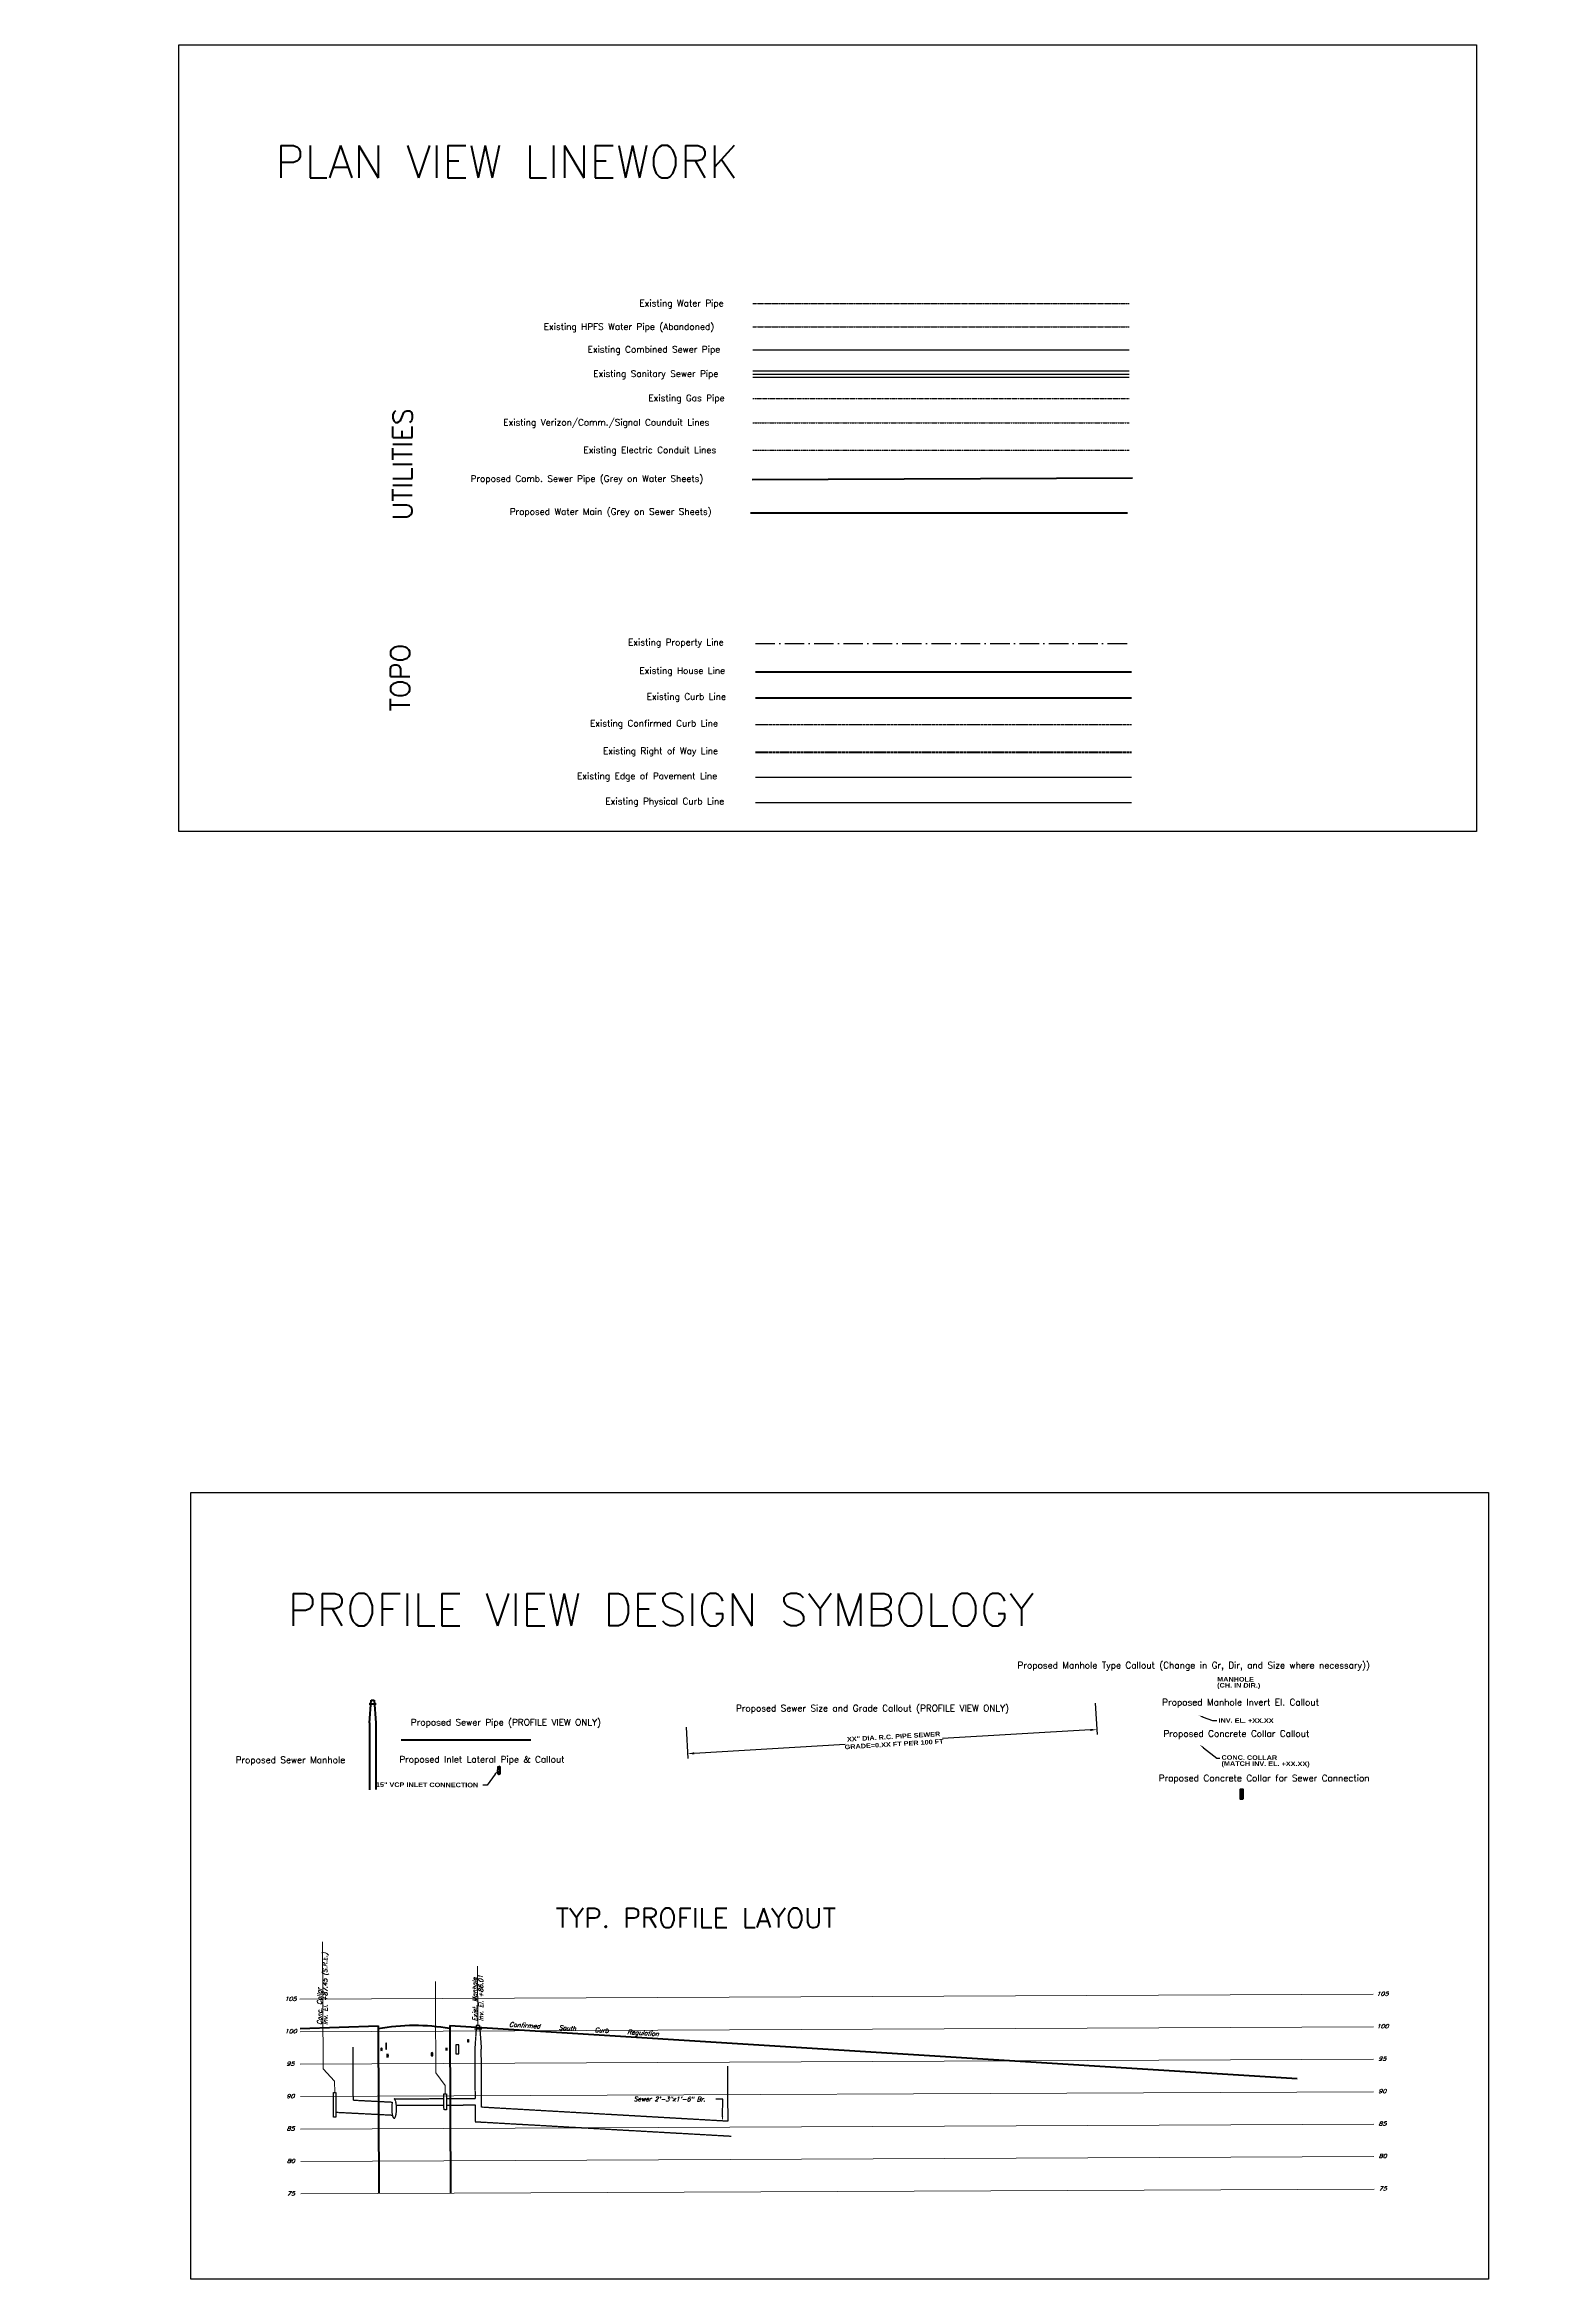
# Model space of a CAD drawing. Header units: feet. Extents: x 2209 to 2699904, y 6315 to 264949.
# Drawn here: x 3127 to 4046, y 6343 to 7720 of the extents above; entities that cross this region are included whole.
import ezdxf
from ezdxf import colors
from ezdxf.entities.mleader import LeaderData, LeaderLine
from ezdxf.math import Vec2, Vec3

# ---------------------------------------------------------------- set-up
doc = ezdxf.new("R2010")
doc.units = ezdxf.units.FT
doc.header["$MEASUREMENT"] = 0
for name, pattern in [('ACAD_ISO10W100', [18, 12, -3, 0, -3]), ('DASHED', [0.75, 0.5, -0.25]), ('GAS', [1.0625, 0.625, -0.0625, 0.125, -0.0625, 0.125, -0.0625]), ('S', [0.4, 0.35, -0.05]), ('WATER', [1, 0.75, -0.0625, 0.125, -0.0625]), ('WSPHANTOM2', [1.5, 0.625, -0.125, 0.125, -0.125, 0.125, -0.125, 0.125, -0.125])]:
    doc.linetypes.add(name, pattern=pattern)
doc.layers.add('C-ANNO', color=7, linetype='Continuous')
doc.layers.add('C-ANNO-MATC-PATT', color=7, linetype='Continuous')
for name, color, linetype, lineweight in [('C-PROF-GRID', 1, 'Continuous', 20), ('C-PROF-SEWER-EX', 3, 'S', 50), ('C-PROF-TEXT', 6, 'Continuous', 25), ('C-PROP-SEWER-SYMBOL', 2, 'Continuous', 50), ('C-SSWR-PIPE', 52, 'Continuous', 70), ('C-SSWR-TEXT', 3, 'Continuous', 40), ('C-STRM-PIPE', 3, 'Continuous', 70), ('C-STRM-TEXT', 3, 'Continuous', 40), ('C-WATR-PIPE', 5, 'Continuous', 70), ('V-HOUSE-LINE', 130, 'Continuous', 80), ('V-PROF-GRID', 1, 'Continuous', 20), ('V-PROF-GRID-TEXT', 2, 'Continuous', 15), ('V-PROP-LINE', 230, 'ACAD_ISO10W100', 25), ('V-ROW-LINE', 130, 'DASHED', 50), ('V-UTIL-COMM', 30, 'WSPHANTOM2', 25), ('V-UTIL-ELEC', 1, 'WSPHANTOM2', 25), ('V-UTIL-NGAS', 51, 'GAS', 25), ('V-UTIL-SCMB', 94, 'S', 25), ('V-UTIL-SCMB-TEXT', 94, 'Continuous', 25), ('V-UTIL-SPRT-SEWER', 94, 'S', 25), ('V-UTIL-WATR', 151, 'WATER', 25), ('V-UTIL-WATR-HPFS', 142, 'WATER', 25)]:
    doc.layers.add(name, color=color, linetype=linetype, lineweight=lineweight)
for name, color, linetype, lineweight, true_color in [('V-ROAD-CURB', 7, 'Continuous', 50, 0xd99008), ('V-ROAD-CURB-CONF', 7, 'DASHED', 25, 0xd99008), ('V-ROAD-EOFP', 7, 'Continuous', 25, 0xd99008)]:
    doc.layers.add(name, color=color, linetype=linetype, lineweight=lineweight, true_color=true_color)
doc.styles.add('PWD-Prop', font='ariblk.ttf', dxfattribs={"height": 0.14})
doc.styles.add('ROMANS', font='romans.shx', dxfattribs={"height": 1.20125e-07})
doc.styles.add('SL120', font='romans.shx', dxfattribs={"oblique": 17, "height": 2.4})
doc.styles.get("Standard").update_dxf_attribs({"font": 'simplex.shx'})
doc.dimstyles.new('PWD-Prop-Prof', dxfattribs={"dimscale": 0, "dimtxt": 0.14, "dimasz": 0.2, "dimexe": 0.15, "dimexo": 0.05, "dimgap": 0, "dimtad": 0, "dimdec": 0, "dimlfac": 12, "dimzin": 1, "dimdsep": 46, "dimlunit": 4, "dimtxsty": 'PWD-Prop', "dimcen": 0, "dimclrt": 256, "dimadec": 1, "dimazin": 0, "dimtfac": 0.14, "dimtdec": 0, "dimtmove": 2, "dimatfit": 3, "dimfxl": 1, "dimtolj": 1, "dimtzin": 1, "dimarcsym": 0})

# ---------------------------------------------------------------- blocks, each defined once
blk = doc.blocks.new('*U141')
for points in [[(-2, -14), (-1, 0)], [(-1, 0), (1, 0)], [(1, 0), (2, -14)], [(-2.2, -2.3), (2.2, -2.3)], [(-2, -14), (-2, -55.4)], [(2, -14), (2, -55.2)]]:
    blk.add_lwpolyline(points)
blk = doc.blocks.new('*D142')
at = {"layer": 'C-SSWR-TEXT', "color": 0, "lineweight": -2, "transparency": 16777216}
for p, q in [((3775.1, 6697.8), (3776.2, 6678.5)), ((3522.8, 6683), (3523.9, 6663.6)), ((3772.1, 6681.3), (3680.9, 6675.9)), ((3527.8, 6666.9), (3620.9, 6672.4))]:
    blk.add_line(p, q, dxfattribs=at)
at = {"layer": 'C-SSWR-TEXT', "color": 0, "transparency": 16777216}
for points in [[(3772, 6681.9), (3772.1, 6680.6), (3776.1, 6681.5)], [(3527.7, 6667.5), (3527.8, 6666.2), (3523.8, 6666.6)]]:
    blk.add_solid(points, dxfattribs=at)
at = {"layer": 'Defpoints', "color": 0, "transparency": 16777216}
for p in [(3775, 6698.8), (3522.7, 6684), (3776.1, 6681.5)]:
    blk.add_point(p, dxfattribs=at)
at = {"layer": 'C-SSWR-TEXT', "transparency": 16777216, "insert": (3650.9, 6674.8), "char_height": 2.8, "width": 125.331, "attachment_point": 5, "rotation": 3.3697, "style": 'PWD-Prop'}
blk.add_mtext('\\A1;XX" DIA. R.C. PIPE SEWER\\PGRADE=0.XX FT PER 100 FT', dxfattribs=at)
blk = doc.blocks.new('*U144')
h = blk.add_hatch(color=256)
h.dxf.hatch_style = 1
h.paths.add_polyline_path([(0, 3), (1.5, 3), (1.5, -3), (0, -3)])
for points in [[(0, 3), (1.5, 3), (1.5, -3), (0, -3)], [(1.5, 0), (0, 0), (0, 0), (1.5, 0)]]:
    blk.add_lwpolyline(points, close=True)

msp = doc.modelspace()

# ---------------------------------------------------------------- linework, layer by layer
at = {"layer": 'C-ANNO-MATC-PATT', "flags": 128}
for points in [[(3210, 7720), (4010, 7720), (4010, 7235.118), (3210, 7235.118)], [(3217.569, 6827.595), (4017.569, 6827.595), (4017.569, 6342.642), (3217.569, 6342.642)]]:
    msp.add_lwpolyline(points, close=True, dxfattribs=at)
at = {"layer": 'C-PROF-GRID', "flags": 128}
msp.add_lwpolyline([(3394.294, 6535.689), (3394.482, 6499.123)], dxfattribs=at)
at = {"layer": 'C-PROF-SEWER-EX', "lineweight": 25}
msp.add_line((3396.787, 6496.787), (3392.298, 6496.795), dxfattribs=at)
at = {"layer": 'C-SSWR-PIPE', "flags": 128}
msp.add_lwpolyline([(3563.5, 7452), (3798, 7453)], dxfattribs=at)
at = {"layer": 'C-SSWR-PIPE', "linetype": 'Continuous', "flags": 128}
msp.add_lwpolyline([(3347.224, 6675.143), (3427.019, 6675.143)], dxfattribs=at)
at = {"layer": 'C-STRM-PIPE'}
msp.add_ellipse((3407.453, 6656.331), major_axis=(0, 2.5), ratio=0.25, dxfattribs=at)
at = {"layer": 'C-WATR-PIPE', "flags": 128}
msp.add_lwpolyline([(3562.5, 7431.5), (3795, 7431.5)], dxfattribs=at)
at = {"layer": 'V-HOUSE-LINE', "flags": 128}
msp.add_lwpolyline([(3565.5, 7333.5), (3797.5, 7333.5)], dxfattribs=at)
at = {"layer": 'V-PROF-GRID', "flags": 128}
for points in [[(3298.637, 6550.622), (3299.014, 6472.321), (3306.117, 6464.729), (3306.151, 6457.705)], [(3284.766, 6515.26), (3946.409, 6518.298)], [(3374.264, 6457.03), (3374.258, 6458.753), (3374.21, 6462.03), (3368.489, 6469.89), (3368.421, 6488.84), (3368.372, 6492.166), (3368.242, 6526.12)], [(3284.858, 6495.26), (3946.501, 6498.298)], [(3284.95, 6475.26), (3946.593, 6478.299)], [(3285.042, 6455.26), (3946.685, 6458.299)], [(3285.133, 6435.26), (3946.776, 6438.299)], [(3285.225, 6415.261), (3946.868, 6418.299)], [(3285.317, 6395.261), (3946.96, 6398.3)]]:
    msp.add_lwpolyline(points, dxfattribs=at)
at = {"layer": 'V-PROP-LINE', "flags": 128}
msp.add_lwpolyline([(3565.5, 7351), (3797.5, 7351)], dxfattribs=at)
at = {"layer": 'V-ROAD-CURB', "flags": 128}
for points in [[(3565.5, 7317.5), (3797.5, 7317.5)], [(3284.848, 6497.324), (3332.961, 6498.961)], [(3332.961, 6498.961), (3333.437, 6395.482)], [(3377.071, 6499.163), (3377.546, 6395.684)], [(3377.071, 6499.163), (3899.53, 6466.362)]]:
    msp.add_lwpolyline(points, dxfattribs=at)
at = {"layer": 'V-ROAD-CURB'}
msp.add_arc((3355.579, 6376.458), 122.606, 79.900041, 100.626224, dxfattribs=at)
at = {"layer": 'V-ROAD-CURB-CONF', "flags": 128}
msp.add_lwpolyline([(3565.5, 7301), (3797.5, 7301)], dxfattribs=at)
at = {"layer": 'V-ROAD-EOFP', "flags": 128}
for points in [[(3565.5, 7268.5), (3797.5, 7268.5)], [(3565.5, 7253), (3797.5, 7253)]]:
    msp.add_lwpolyline(points, dxfattribs=at)
at = {"layer": 'V-ROW-LINE', "flags": 128}
msp.add_lwpolyline([(3565.5, 7284), (3797.5, 7284)], dxfattribs=at)
at = {"layer": 'V-UTIL-COMM', "flags": 128}
msp.add_lwpolyline([(3564, 7487), (3796, 7487)], dxfattribs=at)
at = {"layer": 'V-UTIL-COMM', "linetype": 'Continuous', "flags": 128}
msp.add_lwpolyline([(3337.636, 6488.097), (3337.653, 6484.427), (3338.07, 6484.429), (3338.053, 6488.099)], close=True, dxfattribs=at)
at = {"layer": 'V-UTIL-ELEC', "flags": 128}
msp.add_lwpolyline([(3564, 7470), (3796, 7470)], dxfattribs=at)
at = {"layer": 'V-UTIL-ELEC', "linetype": 'Continuous', "flags": 128}
for points in [[(3388.569, 6490.458), (3388.577, 6488.788), (3388.16, 6488.786), (3388.153, 6490.456)], [(3380.827, 6481.531), (3382.66, 6481.539), (3382.634, 6487.209), (3380.801, 6487.201)]]:
    msp.add_lwpolyline(points, close=True, dxfattribs=at)
at = {"layer": 'V-UTIL-NGAS', "flags": 128}
msp.add_lwpolyline([(3564, 7502), (3796, 7502)], dxfattribs=at)
at = {"layer": 'V-UTIL-NGAS', "linetype": 'Continuous'}
for centre in [(3335.03, 6484.319), (3375.139, 6484.503)]:
    msp.add_ellipse(centre, major_axis=(0.006, -1), ratio=0.24999989, dxfattribs=at)
at = {"layer": 'V-UTIL-SCMB', "flags": 128}
for points in [[(3564, 7532), (3796, 7532)], [(3393.482, 6499.119), (3392.549, 6484.494)], [(3395.482, 6499.128), (3396.549, 6484.513)], [(3317.314, 6485.749), (3317.464, 6453.11), (3341.66, 6451.88)], [(3392.549, 6484.494), (3392.689, 6454.115)], [(3548.32, 6473.97), (3548.476, 6440.033), (3396.714, 6448.69), (3396.549, 6484.513)], [(3342.769, 6453.885), (3373.528, 6454.027)], [(3344.201, 6449.892), (3373.547, 6450.027)], [(3375.028, 6454.033), (3392.689, 6454.115)], [(3375.047, 6450.034), (3392.707, 6450.115)], [(3392.707, 6450.115), (3392.754, 6439.795)], [(3306.956, 6445.646), (3341.696, 6443.88)], [(3392.754, 6439.804), (3550.517, 6430.919)]]:
    msp.add_lwpolyline(points, dxfattribs=at)
at = {"layer": 'V-UTIL-SCMB', "linetype": 'Continuous', "flags": 128}
msp.add_lwpolyline([(3395.482, 6499.128), (3393.445, 6499.128)], dxfattribs=at)
at = {"layer": 'V-UTIL-SCMB', "flags": 128}
for points in [[(3306.97, 6442.646), (3305.47, 6442.639), (3305.401, 6457.702), (3306.901, 6457.709)], [(3375.06, 6447.034), (3373.56, 6447.027), (3373.514, 6457.027), (3375.014, 6457.033)]]:
    msp.add_lwpolyline(points, close=True, dxfattribs=at)
at = {"layer": 'V-UTIL-SCMB'}
msp.add_ellipse((3342.796, 6447.885), major_axis=(-0.028, 6), ratio=0.25, start_param=0.84106867, end_param=6.28318531, dxfattribs=at)
at = {"layer": 'V-UTIL-SPRT-SEWER', "flags": 128}
for points in [[(3564, 7519), (3796, 7519)], [(3564, 7517), (3796, 7517)], [(3564, 7515), (3796, 7515)]]:
    msp.add_lwpolyline(points, dxfattribs=at)
at = {"layer": 'V-UTIL-WATR', "flags": 128}
msp.add_lwpolyline([(3564, 7560.5), (3796, 7560.5)], dxfattribs=at)
at = {"layer": 'V-UTIL-WATR', "linetype": 'Continuous'}
for centre in [(3338.752, 6480.557), (3366.151, 6481.279)]:
    msp.add_ellipse(centre, major_axis=(0.006, -1.335), ratio=0.24719101, dxfattribs=at)
at = {"layer": 'V-UTIL-WATR-HPFS', "flags": 128}
msp.add_lwpolyline([(3564, 7546), (3796, 7546)], dxfattribs=at)

# ---------------------------------------------------------------- block references
at = {"layer": 'C-PROP-SEWER-SYMBOL', "rotation": 179.9999999998014}
msp.add_blockref('*U144', (3866.006, 6641.665), dxfattribs=at)
at = {"layer": 'C-SSWR-PIPE'}
msp.add_blockref('*U141', (3329.599, 6699.666), dxfattribs=at)

# ---------------------------------------------------------------- texts
at = {"layer": 'C-ANNO'}
for s, height, p in [('PLAN VIEW LINEWORK', 20, (3269.539, 7637.845)), ('Existing Water Pipe', 4, (3494.069, 7558.717)), ('Existing HPFS Water Pipe (Abandoned)', 4, (3435, 7544.217)), ('Existing Combined Sewer Pipe', 4, (3462.069, 7530.217)), ('Existing Sanitary Sewer Pipe', 4, (3465.569, 7515.217)), ('Existing Gas Pipe', 4, (3499.569, 7500.217)), ('Existing Verizon/Comm./Signal Counduit Lines', 4, (3410.069, 7485.217)), ('Existing Electric Conduit Lines', 4, (3459.569, 7468.217)), ('Proposed Comb. Sewer Pipe (Grey on Water Sheets)', 4, (3389.952, 7450.531)), ('Proposed Water Main (Grey on Sewer Sheets)', 4, (3414.069, 7430.217)), ('Existing Property Line', 4, (3487.069, 7349.717)), ('Existing House Line', 4, (3494.069, 7332.217)), ('Existing Curb Line', 4, (3498.569, 7316.217)), ('Existing Confirmed Curb Line', 4, (3463.569, 7299.717)), ('Existing Right of Way Line', 4, (3471.569, 7282.717)), ('Existing Edge of Pavement Line', 4, (3455.569, 7267.217)), ('Existing Physical Curb Line', 4, (3473.113, 7251.717)), ('PROFILE VIEW DESIGN SYMBOLOGY', 20, (3277.108, 6745.44)), ('Proposed Manhole Type Callout (Change in Gr, Dir, and Size where necessary))', 4, (3727.143, 6719.137)), ('Proposed Sewer Size and Grade Callout (PROFILE VIEW ONLY)', 4, (3553.573, 6692.645)), ('Proposed Manhole Invert El. Callout', 4, (3816.315, 6696.377)), ('Proposed Sewer Pipe (PROFILE VIEW ONLY)', 4, (3353.104, 6683.968)), ('Proposed Concrete Collar Callout', 4, (3817.045, 6677.002)), ('Proposed Sewer Manhole', 4, (3245.086, 6660.837)), ('Proposed Inlet Lateral Pipe & Callout', 4, (3346.026, 6661.124)), ('Proposed Concrete Collar for Sewer Connection', 4, (3814.193, 6649.582)), ('TYP. PROFILE LAYOUT', 12, (3442.427, 6559.427))]:
    msp.add_text(s, height=height, dxfattribs=at).set_placement(p)
for s, p in [('UTILITIES', (3354, 7427)), ('TOPO', (3352.5, 7309))]:
    msp.add_text(s, height=12, rotation=90, dxfattribs=at).set_placement(p)
at = {"layer": 'C-PROF-TEXT', "insert": (3413.854, 6501.205), "char_height": 2.8, "attachment_point": 1, "rotation": 356.348445, "style": 'SL120'}
msp.add_mtext_dynamic_manual_height_columns('Confirmed      South      Curb      Regulation', width=146.30594, gutter_width=14, heights=[0], dxfattribs=at)
at = {"layer": 'C-SSWR-TEXT', "insert": (3850.217, 6713.945), "char_height": 2.8, "width": 34.11062, "attachment_point": 1, "rotation": 359.742487, "style": 'PWD-Prop'}
msp.add_mtext('\\pxsm0.8;MANHOLE\\P(CH. IN DIR.)', dxfattribs=at)
at = {"layer": 'V-PROF-GRID-TEXT', "lineweight": 25, "style": 'ROMANS', "oblique": 20, "width": 1.2}
for s, p in [('105', (3275.27, 6514.321)), ('105', (3948.413, 6517.413)), ('100', (3275.362, 6494.322)), ('100', (3948.505, 6497.413)), ('95', (3276.333, 6474.326)), ('95', (3949.476, 6477.417)), ('90', (3949.568, 6457.418)), ('90', (3276.425, 6454.326)), ('85', (3276.517, 6434.326)), ('85', (3949.66, 6437.418)), ('80', (3949.752, 6417.418)), ('80', (3276.609, 6414.327)), ('75', (3276.701, 6394.327)), ('75', (3949.844, 6397.418))]:
    msp.add_text(s, height=2.4, rotation=0.263133, dxfattribs=at).set_placement(p)
at = {"layer": 'V-UTIL-SCMB-TEXT', "char_height": 2.8, "attachment_point": 4, "rotation": 90.294615, "style": 'SL120'}
for s, width, insert, line_spacing_factor in [('Conc. Collar\\PInv. El. +87.45 (S.R.E.)', 54.15661, (3299.076, 6499.359), 0.75), ('Exist. Manhole\\PInv. El. +86.01', 34.54758, (3394.47, 6501.637), 0.8)]:
    msp.add_mtext_dynamic_manual_height_columns(s, width=width, gutter_width=14, heights=[0], dxfattribs=dict(at, insert=insert, line_spacing_factor=line_spacing_factor))

# ---------------------------------------------------------------- dimensions: what is measured, and where the dimension line sits
at = {"layer": 'C-SSWR-TEXT'}
dim = msp.add_linear_dim(base=(3776.069, 6681.501), p1=(3522.744, 6683.966), p2=(3775.049, 6698.822), angle=3.369731, text='XX" DIA. R.C. PIPE SEWER\\PGRADE=0.XX FT PER 100 FT', dimstyle='PWD-Prop-Prof', dxfattribs=at)
dim.commit()
dim.dimension.update_dxf_attribs({"geometry": '*D142', "text_midpoint": (3650.878, 6674.754), "dimtype": 161})

# ---------------------------------------------------------------- leaders
ml = msp.add_multileader_mtext('Standard', dxfattribs=at)
ml.set_content('INV. EL. +XX.XX', color=256, style='PWD-Prop')
ml.set_leader_properties(color=256)
ml.build(insert=Vec2(0, 0))
ml.multileader.update_dxf_attribs({"dogleg_length": 0.14, "arrow_head_size": 3, "scale": 20})
ctx = ml.context
ctx.base_point, ctx.scale, ctx.char_height, ctx.arrow_head_size, ctx.landing_gap_size, ctx.plane_origin, ctx.plane_x_axis, ctx.plane_y_axis = Vec3(3850.064, 6687.108), 20, 2.8, 3, 1, Vec3(3789.109, 6619.435), Vec3(0.9999899, -0.00449443), Vec3(0.00449443, 0.9999899)
notes = []
notes.append((ctx, [(0, (1, 1, 0), (3847.264, 6687.121), (0.9999899, -0.00449443), 2.8, [(0, [(3838.802, 6690.2)], 0, [])])]))
ctx.mtext.insert, ctx.mtext.text_direction, ctx.mtext.rotation, ctx.mtext.flow_direction = Vec3(3851.07, 6688.505), Vec3(0.9999899, -0.00449443), 6.27869086, 5
ml = msp.add_multileader_mtext('Standard', dxfattribs=at)
ml.set_content('\\pxsm0.8;CONC. COLLAR\\P(MATCH INV. EL. +XX.XX)', color=256, style='PWD-Prop')
ml.set_leader_properties(color=256)
ml.build(insert=Vec2(0, 0))
ml.multileader.update_dxf_attribs({"dogleg_length": 0.14, "arrow_head_size": 3, "scale": 20})
ctx = ml.context
ctx.base_point, ctx.scale, ctx.char_height, ctx.arrow_head_size, ctx.landing_gap_size, ctx.plane_origin, ctx.plane_x_axis, ctx.plane_y_axis = Vec3(3851.889, 6663.888), 20, 2.8, 3, 1, Vec3(3702.648, 6624.871), Vec3(0.9999899, -0.00449443), Vec3(0.00449443, 0.9999899)
notes.append((ctx, [(0, (1, 1, 0), (3849.915, 6663.897), (0.9999899, -0.00449443), 1.974, [(0, [(3839.479, 6672.106)], 0, [])])]))
ctx.mtext.insert, ctx.mtext.text_direction, ctx.mtext.rotation, ctx.mtext.width, ctx.mtext.flow_direction = Vec3(3852.898, 6665.695), Vec3(0.9999899, -0.00449443), 6.27869086, 58.68978, 5
at = {"layer": 'C-STRM-TEXT'}
ml = msp.add_multileader_mtext('Standard', dxfattribs=at)
ml.set_content('15" VCP INLET CONNECTION', color=256, style='PWD-Prop')
ml.set_leader_properties(color=256)
ml.build(insert=Vec2(0, 0))
ml.multileader.update_dxf_attribs({"dogleg_length": 0.14, "arrow_head_size": 3, "scale": 20})
ctx = ml.context
ctx.base_point, ctx.scale, ctx.char_height, ctx.arrow_head_size, ctx.landing_gap_size, ctx.plane_origin, ctx.plane_x_axis, ctx.plane_y_axis = Vec3(3360.554, 6647.416), 20, 2.8, 3, 2.8, Vec3(3588.601, 6620.908), Vec3(0.9999899, -0.00449443), Vec3(0.00449443, 0.9999899)
ctx.text_align_type = 2
notes.append((ctx, [(1, (1, 1, 0), (3400.261, 6647.238), (-0.9999899, 0.00449443), 2.8, [(0, [(3406.828, 6656.349)], 0, [])])]))
ctx.mtext.insert, ctx.mtext.text_direction, ctx.mtext.rotation, ctx.mtext.width, ctx.mtext.alignment, ctx.mtext.line_spacing_factor, ctx.mtext.flow_direction = Vec3(3394.668, 6648.687), Vec3(0.9999899, -0.00449443), 6.27869086, 35.91389, 3, 0.8, 5
at = {"layer": 'V-UTIL-SCMB-TEXT'}
ml = msp.add_multileader_mtext('Standard', dxfattribs=at)
ml.set_content('Sewer 2\'-3"x1\'-6" Br.', color=256, style='SL120')
ml.set_leader_properties(color=256, linetype='ByLayer', lineweight=-1)
ml.build(insert=Vec2(0, 0))
ml.multileader.update_dxf_attribs({"text_top_attachment_type": 10, "text_bottom_attachment_type": 10, "dogleg_length": 0.05, "arrow_head_size": 2.8, "scale": 20})
ctx = ml.context
ctx.base_point, ctx.scale, ctx.char_height, ctx.arrow_head_size, ctx.landing_gap_size, ctx.plane_origin, ctx.plane_x_axis, ctx.plane_y_axis = Vec3(3488.675, 6453.818, 1.159), 20, 2.8, 2.8, 1.8, Vec3(3402.151, 6139.068, 1.159), Vec3(0.99999575, -0.00291627), Vec3(0.00291627, 0.99999575)
ctx.top_attachment, ctx.bottom_attachment = 10, 10
notes.append((ctx, [(0, (1, 1, 0), (3545.402, 6453.653, 1.159), (-0.99999575, 0.00291627), 4.276, [(1, [(3545.227, 6440.14, 1.159)], 0, [])])]))
ctx.mtext.insert, ctx.mtext.text_direction, ctx.mtext.rotation, ctx.mtext.flow_direction = Vec3(3490.479, 6455.213, 1.159), Vec3(0.99999575, -0.00291627), 6.28026904, 5
for ctx, leaders in notes:
    for number, flags, end, landing, length, lines in leaders:
        leader = LeaderData()
        leader.index, (leader.has_last_leader_line, leader.has_dogleg_vector, leader.attachment_direction) = number, flags
        leader.last_leader_point, leader.dogleg_vector, leader.dogleg_length = Vec3(end), Vec3(landing), length
        for number, points, colour, breaks in lines:
            line = LeaderLine()
            line.index, line.vertices, line.color, line.breaks = number, Vec3.list(points), colors.encode_raw_color(colour), breaks
            leader.lines.append(line)
        ctx.leaders.append(leader)

doc.saveas('drawing.dxf')
